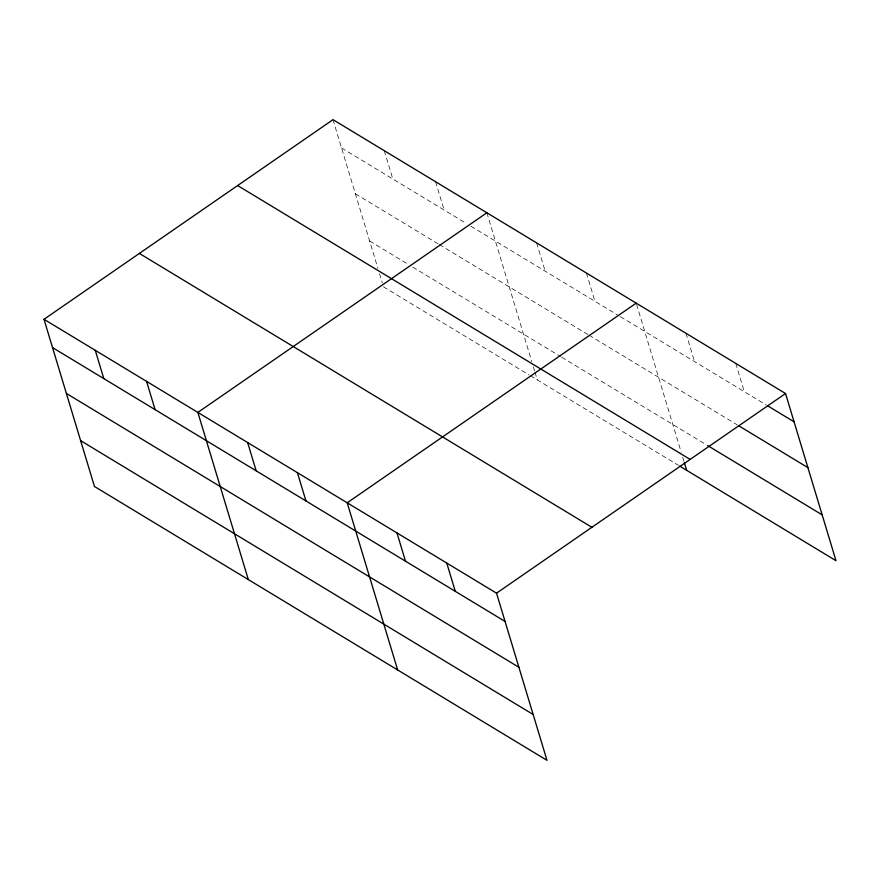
<?xml version="1.0" encoding="UTF-8"?>
<svg xmlns="http://www.w3.org/2000/svg" width="880" height="880" viewBox="0 0 880 880"><rect width="100%" height="100%" fill="white"/><g stroke="black" fill="none" stroke-linecap="round" stroke-linejoin="round"><path stroke-width="0.66" stroke-dasharray="4.4 3.3" d="M341.539 147.939L466.257 223.421M470.921 226.237L619.267 316.019M620.422 316.712L766.282 404.987M355.377 193.765L438.141 243.859M439.296 244.563L587.961 334.521M589.116 335.225L737.286 424.897M369.633 240.988L408.1 264.275M412.764 267.091L560.538 356.521M561.693 357.225L706.398 444.796M383.471 286.825L529.177 375.001M530.343 375.705L678.568 465.41M735.757 363.396L744.293 391.677M685.971 333.278L694.507 361.548M636.581 304.436L681.131 451.979M682.715 457.215L683.903 461.153M586.421 273.02L594.957 301.301M536.635 242.902L545.182 271.172M486.86 212.773L531.795 361.603M533.379 366.839L534.567 370.777M534.963 372.086L537.328 379.94M435.578 181.731L444.114 210.012M384.285 150.7L392.832 178.981M333.003 119.658L377.938 268.488M379.522 273.735L382.283 282.898"/><path stroke-width="1.32" d="M44 319.308L496.529 593.175L546.997 760.342L94.468 486.475L44 319.308L333.003 119.658L785.532 393.525L836 560.692L679.723 466.114M486.86 212.773L197.857 412.423L248.325 579.59M636.196 303.149L347.193 502.799L397.661 669.966M496.529 593.175L785.532 393.525M767.437 405.691L794.068 421.806M738.452 425.601L807.906 467.632M707.553 445.5L822.162 514.855M237.633 185.548L690.162 459.415M139.37 253.429L591.899 527.296M52.536 347.589L505.065 621.456M66.374 393.415L518.903 667.282M80.63 440.638L533.159 714.505M684.299 462.462L686.664 470.316M446.754 563.046L455.29 591.327M396.968 532.928L405.504 561.198M297.418 472.67L305.954 500.951M247.632 442.552L256.179 470.822M146.575 381.381L155.111 409.662M95.282 350.35L103.829 378.62"/></g></svg>
